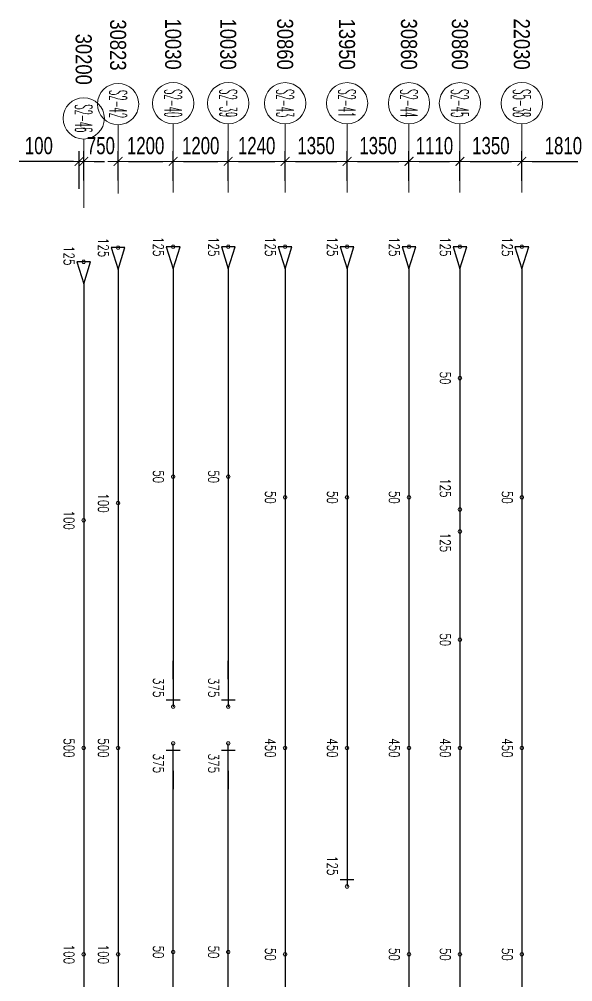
# Model space of a CAD drawing. Header units: millimetres. Extents: x 131629 to 591045, y -24154 to 44091.
# Drawn here: x 507846 to 519909, y 23102 to 44090 of the extents above; entities that cross this region are included whole.
import ezdxf
from ezdxf.enums import TextEntityAlignment as Align

# ---------------------------------------------------------------- set-up
doc = ezdxf.new("R2010")
doc.units = ezdxf.units.MM
doc.layers.get('0').update_dxf_attribs({"lineweight": 20})
doc.layers.get('Defpoints').update_dxf_attribs({"color": 151, "lineweight": 9})
doc.layers.add('ARES_TAG', color=3, linetype='Continuous')
doc.layers.add('NDC_S_TENDON', color=10, linetype='Continuous')
doc.layers.add('Current_plane_Column', color=7, linetype='Continuous', true_color=0x4b00ff)
doc.layers.add('NDC_LCAP', color=87, linetype='Continuous', plot=False)
for name, color, linetype, lineweight in [('NDC_S-ANNO', 7, 'Continuous', 20), ('NDC_S-TENDON', 6, 'Continuous', 35), ('NDC_S_DIM', 1, 'Continuous', 15), ('NDC_S_SYMBOL', 1, 'Continuous', 15)]:
    doc.layers.add(name, color=color, linetype=linetype, lineweight=lineweight)
doc.styles.add('ARES_BIGTEXT', font='VHARIALN.TTF')
doc.styles.add('ARES_ROMANS_0.36', font='romans.shx', dxfattribs={"width": 0.36, "bigfont": 'vns.shx'})
doc.styles.add('ARIAL', font='arial.ttf', dxfattribs={"width": 0.7})
doc.styles.add('NDC_ANNO', font='', dxfattribs={"width": 0.8})
doc.styles.get('NDC_ANNO').set_extended_font_data('Dotum')
doc.dimstyles.new('NDC_dim_150', dxfattribs={"dimscale": 150, "dimtxt": 2.5, "dimasz": 1.5, "dimexe": 1.5, "dimexo": 2.5, "dimgap": 1, "dimtad": 1, "dimdec": 0, "dimzin": 0, "dimdsep": 46, "dimtxsty": 'ARIAL', "dimblk": 'DIMMARK', "dimcen": 0.09, "dimdle": 1.2, "dimclrd": 1, "dimclre": 1, "dimclrt": 3, "dimadec": 0, "dimazin": 0, "dimtfac": 1, "dimtdec": 0, "dimtix": 1, "dimtofl": 0, "dimtmove": 0, "dimatfit": 3, "dimfxl": 4, "dimfxlon": 1, "dimtolj": 1, "dimtzin": 0, "dimarcsym": 0})

# ---------------------------------------------------------------- blocks, each defined once
blk = doc.blocks.new('*U325')
at = {"layer": 'NDC_S_SYMBOL', "color": 3}
blk.add_line((-7305, 0), (-5805, 0), dxfattribs=at)
blk.add_circle((-7755, 0), 450, dxfattribs=at)
at = {"layer": 'NDC_S_TENDON'}
for p, q in [((-3625, 0), (-3144, 0)), ((-3144, 0), (2787, 0)), ((2787, 0), (25198, 0))]:
    blk.add_line(p, q, dxfattribs=at)
blk.add_lwpolyline([(-4145, 0), (-4625, 150), (-4625, -150), (-4145, 0), (-3625, 0)], dxfattribs=at)
at = {"layer": 'ARES_TAG', "style": 'ARES_ROMANS_0.36', "width": 0.36}
blk.add_attdef('S3', text='', height=375, dxfattribs=at).set_placement((-7755, 0), align=Align.MIDDLE_CENTER)
at = {"layer": 'NDC_LCAP', "style": 'ARES_BIGTEXT'}
blk.add_attdef('L', text='', height=350, dxfattribs=at).set_placement((-8486, 0), align=Align.MIDDLE_RIGHT)
blk = doc.blocks.new('*U324')
at = {"layer": 'NDC_S_SYMBOL', "color": 3}
blk.add_line((-6993, 0), (-5493, 0), dxfattribs=at)
blk.add_circle((-7443, 0), 450, dxfattribs=at)
at = {"layer": 'NDC_S_TENDON'}
for p, q in [((-3314, 0), (-3144, 0)), ((-3144, 0), (2787, 0)), ((2787, 0), (24886, 0))]:
    blk.add_line(p, q, dxfattribs=at)
blk.add_lwpolyline([(-3834, 0), (-4314, 150), (-4314, -150), (-3834, 0), (-3314, 0)], dxfattribs=at)
at = {"layer": 'ARES_TAG', "style": 'ARES_ROMANS_0.36', "width": 0.36}
blk.add_attdef('S3', text='', height=375, dxfattribs=at).set_placement((-7443, 0), align=Align.MIDDLE_CENTER)
at = {"layer": 'NDC_LCAP', "style": 'ARES_BIGTEXT'}
blk.add_attdef('L', text='', height=350, dxfattribs=at).set_placement((-8174, 0), align=Align.MIDDLE_RIGHT)
blk = doc.blocks.new('*U335')
at = {"layer": 'NDC_S_SYMBOL', "color": 3}
blk.add_line((-7323, 0), (-5823, 0), dxfattribs=at)
blk.add_circle((-7773, 0), 450, dxfattribs=at)
at = {"layer": 'NDC_S_TENDON'}
for p, q in [((-3644, 0), (-3144, 0)), ((-3144, 0), (2787, 0)), ((2787, 0), (8306, 0)), ((8306, 0), (9306, 0)), ((9156, -150), (9156, 150))]:
    blk.add_line(p, q, dxfattribs=at)
blk.add_lwpolyline([(-4164, 0), (-4644, 150), (-4644, -150), (-4164, 0), (-3644, 0)], dxfattribs=at)
at = {"layer": 'ARES_TAG', "style": 'ARES_ROMANS_0.36', "width": 0.36}
blk.add_attdef('S3', text='', height=375, dxfattribs=at).set_placement((-7773, 0), align=Align.MIDDLE_CENTER)
at = {"layer": 'NDC_LCAP', "style": 'ARES_BIGTEXT'}
blk.add_attdef('L', text='', height=350, dxfattribs=at).set_placement((-8504, 0), align=Align.MIDDLE_RIGHT)
blk = doc.blocks.new('*U334')
at = {"layer": 'NDC_S_SYMBOL', "color": 3}
blk.add_line((-9324, 0), (-7824, 0), dxfattribs=at)
blk.add_circle((-9774, 0), 450, dxfattribs=at)
at = {"layer": 'NDC_S_TENDON'}
for p, q in [((-5644, 0), (-3144, 0)), ((-3144, 0), (2787, 0)), ((2787, 0), (14387, 0))]:
    blk.add_line(p, q, dxfattribs=at)
blk.add_lwpolyline([(-6164, 0), (-6644, 150), (-6644, -150), (-6164, 0), (-5644, 0)], dxfattribs=at)
at = {"layer": 'ARES_TAG', "style": 'ARES_ROMANS_0.36', "width": 0.36}
blk.add_attdef('S3', text='', height=375, dxfattribs=at).set_placement((-9774, 0), align=Align.MIDDLE_CENTER)
at = {"layer": 'NDC_LCAP', "style": 'ARES_BIGTEXT'}
blk.add_attdef('L', text='', height=350, dxfattribs=at).set_placement((-10505, 0), align=Align.MIDDLE_RIGHT)
blk = doc.blocks.new('*U323')
at = {"layer": 'NDC_S_SYMBOL', "color": 3}
blk.add_line((-7323, 0), (-5823, 0), dxfattribs=at)
blk.add_circle((-7773, 0), 450, dxfattribs=at)
at = {"layer": 'NDC_S_TENDON'}
for p, q in [((-3644, 0), (-3144, 0)), ((-3144, 0), (2787, 0)), ((2787, 0), (25216, 0))]:
    blk.add_line(p, q, dxfattribs=at)
blk.add_lwpolyline([(-4164, 0), (-4644, 150), (-4644, -150), (-4164, 0), (-3644, 0)], dxfattribs=at)
at = {"layer": 'ARES_TAG', "style": 'ARES_ROMANS_0.36', "width": 0.36}
blk.add_attdef('S3', text='', height=375, dxfattribs=at).set_placement((-7773, 0), align=Align.MIDDLE_CENTER)
at = {"layer": 'NDC_LCAP', "style": 'ARES_BIGTEXT'}
blk.add_attdef('L', text='', height=350, dxfattribs=at).set_placement((-8504, 0), align=Align.MIDDLE_RIGHT)
blk = doc.blocks.new('*U336')
at = {"layer": 'NDC_S_TENDON'}
for p, q in [((-3144, 0), (2787, 0)), ((2787, 0), (2386, 0)), ((2386, 0), (3386, 0)), ((3236, -150), (3236, 150))]:
    blk.add_line(p, q, dxfattribs=at)
at = {"layer": 'ARES_TAG', "style": 'ARES_ROMANS_0.36', "width": 0.36}
blk.add_attdef('S3', text='', height=375, dxfattribs=at).set_placement((-19774, 0), align=Align.MIDDLE_CENTER)
at = {"layer": 'NDC_LCAP', "style": 'ARES_BIGTEXT'}
blk.add_attdef('L', text='', height=350, dxfattribs=at).set_placement((-20505, 0), align=Align.MIDDLE_RIGHT)
blk = doc.blocks.new('*U337')
at = {"layer": 'NDC_S_SYMBOL', "color": 3}
blk.add_line((-9324, 0), (-7824, 0), dxfattribs=at)
blk.add_circle((-9774, 0), 450, dxfattribs=at)
at = {"layer": 'NDC_S_TENDON'}
for p, q in [((-5644, 0), (-3144, 0)), ((-3144, 0), (2787, 0)), ((2787, 0), (2386, 0)), ((2386, 0), (3386, 0)), ((3236, -150), (3236, 150))]:
    blk.add_line(p, q, dxfattribs=at)
blk.add_lwpolyline([(-6164, 0), (-6644, 150), (-6644, -150), (-6164, 0), (-5644, 0)], dxfattribs=at)
at = {"layer": 'ARES_TAG', "style": 'ARES_ROMANS_0.36', "width": 0.36}
blk.add_attdef('S3', text='', height=375, dxfattribs=at).set_placement((-9774, 0), align=Align.MIDDLE_CENTER)
at = {"layer": 'NDC_LCAP', "style": 'ARES_BIGTEXT'}
blk.add_attdef('L', text='', height=350, dxfattribs=at).set_placement((-10505, 0), align=Align.MIDDLE_RIGHT)
blk = doc.blocks.new('*U338')
at = {"layer": 'NDC_S_SYMBOL', "color": 3}
blk.add_line((-9324, 0), (-7824, 0), dxfattribs=at)
blk.add_circle((-9774, 0), 450, dxfattribs=at)
at = {"layer": 'NDC_S_TENDON'}
for p, q in [((-5644, 0), (-3144, 0)), ((-3144, 0), (2787, 0)), ((2787, 0), (2386, 0)), ((2386, 0), (3386, 0)), ((3236, -150), (3236, 150))]:
    blk.add_line(p, q, dxfattribs=at)
blk.add_lwpolyline([(-6164, 0), (-6644, 150), (-6644, -150), (-6164, 0), (-5644, 0)], dxfattribs=at)
at = {"layer": 'ARES_TAG', "style": 'ARES_ROMANS_0.36', "width": 0.36}
blk.add_attdef('S3', text='', height=375, dxfattribs=at).set_placement((-9774, 0), align=Align.MIDDLE_CENTER)
at = {"layer": 'NDC_LCAP', "style": 'ARES_BIGTEXT'}
blk.add_attdef('L', text='', height=350, dxfattribs=at).set_placement((-10505, 0), align=Align.MIDDLE_RIGHT)
blk = doc.blocks.new('TDX')
at = {"rotation": 270}
for name, p, values in [('*U325', (127400, 24986, 2867), {'L': '30823', 'S3': 'S2-42'}), ('*U337', (128600, 22986, 2875), {'L': '10030', 'S3': 'S2-40'}), ('*U338', (129800, 22986, 2875), {'L': '10030', 'S3': 'S2-39'}), ('*U323', (131040, 24986, 2875), {'L': '30860', 'S3': 'S2-43'}), ('*U335', (132390, 24986, 2952), {'L': '13950', 'S3': 'S2-41'}), ('*U323', (133740, 24986, 2875), {'L': '30860', 'S3': 'S2-44'}), ('*U323', (134850, 24986, 2875), {'L': '30860', 'S3': 'S2-45'}), ('*U334', (136200, 22986, 2875), {'L': '22030', 'S3': 'S5-38'}), ('*U324', (126650, 24986, 2874), {'L': '30200', 'S3': 'S2-46'})]:
    blk.add_blockref(name, p, dxfattribs=at).add_auto_attribs(values)
at = {"xscale": -1, "rotation": 270}
for p in [(128600, 15414, 2875), (129800, 15414, 2875)]:
    blk.add_blockref('*U336', p, dxfattribs=at)
blk = doc.blocks.new('TDY')
at = {"layer": 'NDC_S-TENDON', "linetype": 'Continuous'}
for points, elevation in [([(1290, 29611, 20, 20, 0), (1270, 29646, 20, 20, 0), (1230, 29646, 20, 20, 0), (1210, 29611, 20, 20, 0), (1230, 29577, 20, 20, 0), (1270, 29577, 20, 20, 0)], 2875), ([(1290, 29611, 20, 20, 0), (1270, 29646, 20, 20, 0), (1230, 29646, 20, 20, 0), (1210, 29611, 20, 20, 0), (1230, 29577, 20, 20, 0), (1270, 29577, 20, 20, 0)], 2875), ([(2490, 29630, 20, 20, 0), (2470, 29665, 20, 20, 0), (2430, 29665, 20, 20, 0), (2410, 29630, 20, 20, 0), (2430, 29595, 20, 20, 0), (2470, 29595, 20, 20, 0)], 2875), ([(2490, 29630, 20, 20, 0), (2470, 29665, 20, 20, 0), (2430, 29665, 20, 20, 0), (2410, 29630, 20, 20, 0), (2430, 29595, 20, 20, 0), (2470, 29595, 20, 20, 0)], 2875), ([(3690, 29630, 20, 20, 0), (3670, 29665, 20, 20, 0), (3630, 29665, 20, 20, 0), (3610, 29630, 20, 20, 0), (3630, 29595, 20, 20, 0), (3670, 29595, 20, 20, 0)], 2875), ([(3690, 29630, 20, 20, 0), (3670, 29665, 20, 20, 0), (3630, 29665, 20, 20, 0), (3610, 29630, 20, 20, 0), (3630, 29595, 20, 20, 0), (3670, 29595, 20, 20, 0)], 2875), ([(4930, 29630, 20, 20, 0), (4910, 29665, 20, 20, 0), (4870, 29665, 20, 20, 0), (4850, 29630, 20, 20, 0), (4870, 29595, 20, 20, 0), (4910, 29595, 20, 20, 0)], 2875), ([(4930, 29630, 20, 20, 0), (4910, 29665, 20, 20, 0), (4870, 29665, 20, 20, 0), (4850, 29630, 20, 20, 0), (4870, 29595, 20, 20, 0), (4910, 29595, 20, 20, 0)], 2875), ([(6280, 29630, 20, 20, 0), (6260, 29665, 20, 20, 0), (6220, 29665, 20, 20, 0), (6200, 29630, 20, 20, 0), (6220, 29595, 20, 20, 0), (6260, 29595, 20, 20, 0)], 2875), ([(6280, 29630, 20, 20, 0), (6260, 29665, 20, 20, 0), (6220, 29665, 20, 20, 0), (6200, 29630, 20, 20, 0), (6220, 29595, 20, 20, 0), (6260, 29595, 20, 20, 0)], 2875), ([(7630, 29630, 20, 20, 0), (7610, 29665, 20, 20, 0), (7570, 29665, 20, 20, 0), (7550, 29630, 20, 20, 0), (7570, 29595, 20, 20, 0), (7610, 29595, 20, 20, 0)], 2875), ([(7630, 29630, 20, 20, 0), (7610, 29665, 20, 20, 0), (7570, 29665, 20, 20, 0), (7550, 29630, 20, 20, 0), (7570, 29595, 20, 20, 0), (7610, 29595, 20, 20, 0)], 2875), ([(8740, 29630, 20, 20, 0), (8720, 29665, 20, 20, 0), (8680, 29665, 20, 20, 0), (8660, 29630, 20, 20, 0), (8680, 29595, 20, 20, 0), (8720, 29595, 20, 20, 0)], 2875), ([(8740, 29630, 20, 20, 0), (8720, 29665, 20, 20, 0), (8680, 29665, 20, 20, 0), (8660, 29630, 20, 20, 0), (8680, 29595, 20, 20, 0), (8720, 29595, 20, 20, 0)], 2875), ([(10090, 29630, 20, 20, 0), (10070, 29665, 20, 20, 0), (10030, 29665, 20, 20, 0), (10010, 29630, 20, 20, 0), (10030, 29595, 20, 20, 0), (10070, 29595, 20, 20, 0)], 2875), ([(10090, 29630, 20, 20, 0), (10070, 29665, 20, 20, 0), (10030, 29665, 20, 20, 0), (10010, 29630, 20, 20, 0), (10030, 29595, 20, 20, 0), (10070, 29595, 20, 20, 0)], 2875), ([(540, 29300, 20, 20, 0), (520, 29335, 20, 20, 0), (480, 29335, 20, 20, 0), (460, 29300, 20, 20, 0), (480, 29265, 20, 20, 0), (520, 29265, 20, 20, 0)], 2875), ([(540, 29300, 20, 20, 0), (520, 29335, 20, 20, 0), (480, 29335, 20, 20, 0), (460, 29300, 20, 20, 0), (480, 29265, 20, 20, 0), (520, 29265, 20, 20, 0)], 2875), ([(8740, 26765, 20, 20, 0), (8720, 26800, 20, 20, 0), (8680, 26800, 20, 20, 0), (8660, 26765, 20, 20, 0), (8680, 26730, 20, 20, 0), (8720, 26730, 20, 20, 0)], 2800), ([(8740, 26765, 20, 20, 0), (8720, 26800, 20, 20, 0), (8680, 26800, 20, 20, 0), (8660, 26765, 20, 20, 0), (8680, 26730, 20, 20, 0), (8720, 26730, 20, 20, 0)], 2800), ([(2490, 24615, 20, 20, 0), (2470, 24650, 20, 20, 0), (2430, 24650, 20, 20, 0), (2410, 24615, 20, 20, 0), (2430, 24580, 20, 20, 0), (2470, 24580, 20, 20, 0)], 2800), ([(2490, 24615, 20, 20, 0), (2470, 24650, 20, 20, 0), (2430, 24650, 20, 20, 0), (2410, 24615, 20, 20, 0), (2430, 24580, 20, 20, 0), (2470, 24580, 20, 20, 0)], 2800), ([(3690, 24615, 20, 20, 0), (3670, 24650, 20, 20, 0), (3630, 24650, 20, 20, 0), (3610, 24615, 20, 20, 0), (3630, 24580, 20, 20, 0), (3670, 24580, 20, 20, 0)], 2800), ([(3690, 24615, 20, 20, 0), (3670, 24650, 20, 20, 0), (3630, 24650, 20, 20, 0), (3610, 24615, 20, 20, 0), (3630, 24580, 20, 20, 0), (3670, 24580, 20, 20, 0)], 2800), ([(4930, 24165, 20, 20, 0), (4910, 24200, 20, 20, 0), (4870, 24200, 20, 20, 0), (4850, 24165, 20, 20, 0), (4870, 24130, 20, 20, 0), (4910, 24130, 20, 20, 0)], 2800), ([(4930, 24165, 20, 20, 0), (4910, 24200, 20, 20, 0), (4870, 24200, 20, 20, 0), (4850, 24165, 20, 20, 0), (4870, 24130, 20, 20, 0), (4910, 24130, 20, 20, 0)], 2800), ([(6280, 24165, 20, 20, 0), (6260, 24200, 20, 20, 0), (6220, 24200, 20, 20, 0), (6200, 24165, 20, 20, 0), (6220, 24130, 20, 20, 0), (6260, 24130, 20, 20, 0)], 2800), ([(6280, 24165, 20, 20, 0), (6260, 24200, 20, 20, 0), (6220, 24200, 20, 20, 0), (6200, 24165, 20, 20, 0), (6220, 24130, 20, 20, 0), (6260, 24130, 20, 20, 0)], 2800), ([(7630, 24165, 20, 20, 0), (7610, 24200, 20, 20, 0), (7570, 24200, 20, 20, 0), (7550, 24165, 20, 20, 0), (7570, 24130, 20, 20, 0), (7610, 24130, 20, 20, 0)], 2800), ([(7630, 24165, 20, 20, 0), (7610, 24200, 20, 20, 0), (7570, 24200, 20, 20, 0), (7550, 24165, 20, 20, 0), (7570, 24130, 20, 20, 0), (7610, 24130, 20, 20, 0)], 2800), ([(10090, 24165, 20, 20, 0), (10070, 24200, 20, 20, 0), (10030, 24200, 20, 20, 0), (10010, 24165, 20, 20, 0), (10030, 24130, 20, 20, 0), (10070, 24130, 20, 20, 0)], 2800), ([(10090, 24165, 20, 20, 0), (10070, 24200, 20, 20, 0), (10030, 24200, 20, 20, 0), (10010, 24165, 20, 20, 0), (10030, 24130, 20, 20, 0), (10070, 24130, 20, 20, 0)], 2800), ([(1290, 24040, 20, 20, 0), (1270, 24075, 20, 20, 0), (1230, 24075, 20, 20, 0), (1210, 24040, 20, 20, 0), (1230, 24005, 20, 20, 0), (1270, 24005, 20, 20, 0)], 2500), ([(1290, 24040, 20, 20, 0), (1270, 24075, 20, 20, 0), (1230, 24075, 20, 20, 0), (1210, 24040, 20, 20, 0), (1230, 24005, 20, 20, 0), (1270, 24005, 20, 20, 0)], 2500), ([(8740, 23900, 20, 20, 0), (8720, 23935, 20, 20, 0), (8680, 23935, 20, 20, 0), (8660, 23900, 20, 20, 0), (8680, 23865, 20, 20, 0), (8720, 23865, 20, 20, 0)], 2875), ([(8740, 23900, 20, 20, 0), (8720, 23935, 20, 20, 0), (8680, 23935, 20, 20, 0), (8660, 23900, 20, 20, 0), (8680, 23865, 20, 20, 0), (8720, 23865, 20, 20, 0)], 2875), ([(540, 23665, 20, 20, 0), (520, 23700, 20, 20, 0), (480, 23700, 20, 20, 0), (460, 23665, 20, 20, 0), (480, 23630, 20, 20, 0), (520, 23630, 20, 20, 0)], 2500), ([(540, 23665, 20, 20, 0), (520, 23700, 20, 20, 0), (480, 23700, 20, 20, 0), (460, 23665, 20, 20, 0), (480, 23630, 20, 20, 0), (520, 23630, 20, 20, 0)], 2500), ([(8740, 23420, 20, 20, 0), (8720, 23455, 20, 20, 0), (8680, 23455, 20, 20, 0), (8660, 23420, 20, 20, 0), (8680, 23385, 20, 20, 0), (8720, 23385, 20, 20, 0)], 2875), ([(8740, 23420, 20, 20, 0), (8720, 23455, 20, 20, 0), (8680, 23455, 20, 20, 0), (8660, 23420, 20, 20, 0), (8680, 23385, 20, 20, 0), (8720, 23385, 20, 20, 0)], 2875), ([(8740, 21060, 20, 20, 0), (8720, 21095, 20, 20, 0), (8680, 21095, 20, 20, 0), (8660, 21060, 20, 20, 0), (8680, 21025, 20, 20, 0), (8720, 21025, 20, 20, 0)], 2800), ([(8740, 21060, 20, 20, 0), (8720, 21095, 20, 20, 0), (8680, 21095, 20, 20, 0), (8660, 21060, 20, 20, 0), (8680, 21025, 20, 20, 0), (8720, 21025, 20, 20, 0)], 2800), ([(2490, 19600, 20, 20, 0), (2470, 19635, 20, 20, 0), (2430, 19635, 20, 20, 0), (2410, 19600, 20, 20, 0), (2430, 19565, 20, 20, 0), (2470, 19565, 20, 20, 0)], 2875), ([(2490, 19600, 20, 20, 0), (2470, 19635, 20, 20, 0), (2430, 19635, 20, 20, 0), (2410, 19600, 20, 20, 0), (2430, 19565, 20, 20, 0), (2470, 19565, 20, 20, 0)], 2875), ([(3690, 19600, 20, 20, 0), (3670, 19635, 20, 20, 0), (3630, 19635, 20, 20, 0), (3610, 19600, 20, 20, 0), (3630, 19565, 20, 20, 0), (3670, 19565, 20, 20, 0)], 2875), ([(3690, 19600, 20, 20, 0), (3670, 19635, 20, 20, 0), (3630, 19635, 20, 20, 0), (3610, 19600, 20, 20, 0), (3630, 19565, 20, 20, 0), (3670, 19565, 20, 20, 0)], 2875), ([(540, 18700, 20, 20, 0), (520, 18735, 20, 20, 0), (480, 18735, 20, 20, 0), (460, 18700, 20, 20, 0), (480, 18665, 20, 20, 0), (520, 18665, 20, 20, 0)], 2900), ([(540, 18700, 20, 20, 0), (520, 18735, 20, 20, 0), (480, 18735, 20, 20, 0), (460, 18700, 20, 20, 0), (480, 18665, 20, 20, 0), (520, 18665, 20, 20, 0)], 2900), ([(540, 18700, 20, 20, 0), (520, 18735, 20, 20, 0), (480, 18735, 20, 20, 0), (460, 18700, 20, 20, 0), (480, 18665, 20, 20, 0), (520, 18665, 20, 20, 0)], 2900), ([(540, 18700, 20, 20, 0), (520, 18735, 20, 20, 0), (480, 18735, 20, 20, 0), (460, 18700, 20, 20, 0), (480, 18665, 20, 20, 0), (520, 18665, 20, 20, 0)], 2900), ([(1290, 18700, 20, 20, 0), (1270, 18735, 20, 20, 0), (1230, 18735, 20, 20, 0), (1210, 18700, 20, 20, 0), (1230, 18665, 20, 20, 0), (1270, 18665, 20, 20, 0)], 2900), ([(1290, 18700, 20, 20, 0), (1270, 18735, 20, 20, 0), (1230, 18735, 20, 20, 0), (1210, 18700, 20, 20, 0), (1230, 18665, 20, 20, 0), (1270, 18665, 20, 20, 0)], 2900), ([(1290, 18700, 20, 20, 0), (1270, 18735, 20, 20, 0), (1230, 18735, 20, 20, 0), (1210, 18700, 20, 20, 0), (1230, 18665, 20, 20, 0), (1270, 18665, 20, 20, 0)], 2900), ([(1290, 18700, 20, 20, 0), (1270, 18735, 20, 20, 0), (1230, 18735, 20, 20, 0), (1210, 18700, 20, 20, 0), (1230, 18665, 20, 20, 0), (1270, 18665, 20, 20, 0)], 2900), ([(2490, 18800, 20, 20, 0), (2470, 18835, 20, 20, 0), (2430, 18835, 20, 20, 0), (2410, 18800, 20, 20, 0), (2430, 18765, 20, 20, 0), (2470, 18765, 20, 20, 0)], 2875), ([(2490, 18800, 20, 20, 0), (2470, 18835, 20, 20, 0), (2430, 18835, 20, 20, 0), (2410, 18800, 20, 20, 0), (2430, 18765, 20, 20, 0), (2470, 18765, 20, 20, 0)], 2875), ([(3690, 18800, 20, 20, 0), (3670, 18835, 20, 20, 0), (3630, 18835, 20, 20, 0), (3610, 18800, 20, 20, 0), (3630, 18765, 20, 20, 0), (3670, 18765, 20, 20, 0)], 2875), ([(3690, 18800, 20, 20, 0), (3670, 18835, 20, 20, 0), (3630, 18835, 20, 20, 0), (3610, 18800, 20, 20, 0), (3630, 18765, 20, 20, 0), (3670, 18765, 20, 20, 0)], 2875), ([(4930, 18700, 20, 20, 0), (4910, 18735, 20, 20, 0), (4870, 18735, 20, 20, 0), (4850, 18700, 20, 20, 0), (4870, 18665, 20, 20, 0), (4910, 18665, 20, 20, 0)], 2950), ([(4930, 18700, 20, 20, 0), (4910, 18735, 20, 20, 0), (4870, 18735, 20, 20, 0), (4850, 18700, 20, 20, 0), (4870, 18665, 20, 20, 0), (4910, 18665, 20, 20, 0)], 2950), ([(4930, 18700, 20, 20, 0), (4910, 18735, 20, 20, 0), (4870, 18735, 20, 20, 0), (4850, 18700, 20, 20, 0), (4870, 18665, 20, 20, 0), (4910, 18665, 20, 20, 0)], 2950), ([(4930, 18700, 20, 20, 0), (4910, 18735, 20, 20, 0), (4870, 18735, 20, 20, 0), (4850, 18700, 20, 20, 0), (4870, 18665, 20, 20, 0), (4910, 18665, 20, 20, 0)], 2950), ([(6280, 18700, 20, 20, 0), (6260, 18735, 20, 20, 0), (6220, 18735, 20, 20, 0), (6200, 18700, 20, 20, 0), (6220, 18665, 20, 20, 0), (6260, 18665, 20, 20, 0)], 2950), ([(6280, 18700, 20, 20, 0), (6260, 18735, 20, 20, 0), (6220, 18735, 20, 20, 0), (6200, 18700, 20, 20, 0), (6220, 18665, 20, 20, 0), (6260, 18665, 20, 20, 0)], 2950), ([(6280, 18700, 20, 20, 0), (6260, 18735, 20, 20, 0), (6220, 18735, 20, 20, 0), (6200, 18700, 20, 20, 0), (6220, 18665, 20, 20, 0), (6260, 18665, 20, 20, 0)], 2950), ([(6280, 18700, 20, 20, 0), (6260, 18735, 20, 20, 0), (6220, 18735, 20, 20, 0), (6200, 18700, 20, 20, 0), (6220, 18665, 20, 20, 0), (6260, 18665, 20, 20, 0)], 2950), ([(7630, 18700, 20, 20, 0), (7610, 18735, 20, 20, 0), (7570, 18735, 20, 20, 0), (7550, 18700, 20, 20, 0), (7570, 18665, 20, 20, 0), (7610, 18665, 20, 20, 0)], 2950), ([(7630, 18700, 20, 20, 0), (7610, 18735, 20, 20, 0), (7570, 18735, 20, 20, 0), (7550, 18700, 20, 20, 0), (7570, 18665, 20, 20, 0), (7610, 18665, 20, 20, 0)], 2950), ([(7630, 18700, 20, 20, 0), (7610, 18735, 20, 20, 0), (7570, 18735, 20, 20, 0), (7550, 18700, 20, 20, 0), (7570, 18665, 20, 20, 0), (7610, 18665, 20, 20, 0)], 2950), ([(7630, 18700, 20, 20, 0), (7610, 18735, 20, 20, 0), (7570, 18735, 20, 20, 0), (7550, 18700, 20, 20, 0), (7570, 18665, 20, 20, 0), (7610, 18665, 20, 20, 0)], 2950), ([(8740, 18700, 20, 20, 0), (8720, 18735, 20, 20, 0), (8680, 18735, 20, 20, 0), (8660, 18700, 20, 20, 0), (8680, 18665, 20, 20, 0), (8720, 18665, 20, 20, 0)], 2950), ([(8740, 18700, 20, 20, 0), (8720, 18735, 20, 20, 0), (8680, 18735, 20, 20, 0), (8660, 18700, 20, 20, 0), (8680, 18665, 20, 20, 0), (8720, 18665, 20, 20, 0)], 2950), ([(8740, 18700, 20, 20, 0), (8720, 18735, 20, 20, 0), (8680, 18735, 20, 20, 0), (8660, 18700, 20, 20, 0), (8680, 18665, 20, 20, 0), (8720, 18665, 20, 20, 0)], 2950), ([(8740, 18700, 20, 20, 0), (8720, 18735, 20, 20, 0), (8680, 18735, 20, 20, 0), (8660, 18700, 20, 20, 0), (8680, 18665, 20, 20, 0), (8720, 18665, 20, 20, 0)], 2950), ([(10090, 18700, 20, 20, 0), (10070, 18735, 20, 20, 0), (10030, 18735, 20, 20, 0), (10010, 18700, 20, 20, 0), (10030, 18665, 20, 20, 0), (10070, 18665, 20, 20, 0)], 2950), ([(10090, 18700, 20, 20, 0), (10070, 18735, 20, 20, 0), (10030, 18735, 20, 20, 0), (10010, 18700, 20, 20, 0), (10030, 18665, 20, 20, 0), (10070, 18665, 20, 20, 0)], 2950), ([(10090, 18700, 20, 20, 0), (10070, 18735, 20, 20, 0), (10030, 18735, 20, 20, 0), (10010, 18700, 20, 20, 0), (10030, 18665, 20, 20, 0), (10070, 18665, 20, 20, 0)], 2950), ([(10090, 18700, 20, 20, 0), (10070, 18735, 20, 20, 0), (10030, 18735, 20, 20, 0), (10010, 18700, 20, 20, 0), (10030, 18665, 20, 20, 0), (10070, 18665, 20, 20, 0)], 2950), ([(6280, 15680, 20, 20, 0), (6260, 15715, 20, 20, 0), (6220, 15715, 20, 20, 0), (6200, 15680, 20, 20, 0), (6220, 15645, 20, 20, 0), (6260, 15645, 20, 20, 0)], 2875), ([(6280, 15680, 20, 20, 0), (6260, 15715, 20, 20, 0), (6220, 15715, 20, 20, 0), (6200, 15680, 20, 20, 0), (6220, 15645, 20, 20, 0), (6260, 15645, 20, 20, 0)], 2875), ([(2490, 14250, 20, 20, 0), (2470, 14285, 20, 20, 0), (2430, 14285, 20, 20, 0), (2410, 14250, 20, 20, 0), (2430, 14215, 20, 20, 0), (2470, 14215, 20, 20, 0)], 2800), ([(2490, 14250, 20, 20, 0), (2470, 14285, 20, 20, 0), (2430, 14285, 20, 20, 0), (2410, 14250, 20, 20, 0), (2430, 14215, 20, 20, 0), (2470, 14215, 20, 20, 0)], 2800), ([(3690, 14250, 20, 20, 0), (3670, 14285, 20, 20, 0), (3630, 14285, 20, 20, 0), (3610, 14250, 20, 20, 0), (3630, 14215, 20, 20, 0), (3670, 14215, 20, 20, 0)], 2800), ([(3690, 14250, 20, 20, 0), (3670, 14285, 20, 20, 0), (3630, 14285, 20, 20, 0), (3610, 14250, 20, 20, 0), (3630, 14215, 20, 20, 0), (3670, 14215, 20, 20, 0)], 2800), ([(540, 14200, 20, 20, 0), (520, 14235, 20, 20, 0), (480, 14235, 20, 20, 0), (460, 14200, 20, 20, 0), (480, 14165, 20, 20, 0), (520, 14165, 20, 20, 0)], 2500), ([(540, 14200, 20, 20, 0), (520, 14235, 20, 20, 0), (480, 14235, 20, 20, 0), (460, 14200, 20, 20, 0), (480, 14165, 20, 20, 0), (520, 14165, 20, 20, 0)], 2500), ([(1290, 14200, 20, 20, 0), (1270, 14235, 20, 20, 0), (1230, 14235, 20, 20, 0), (1210, 14200, 20, 20, 0), (1230, 14165, 20, 20, 0), (1270, 14165, 20, 20, 0)], 2500), ([(1290, 14200, 20, 20, 0), (1270, 14235, 20, 20, 0), (1230, 14235, 20, 20, 0), (1210, 14200, 20, 20, 0), (1230, 14165, 20, 20, 0), (1270, 14165, 20, 20, 0)], 2500), ([(4930, 14200, 20, 20, 0), (4910, 14235, 20, 20, 0), (4870, 14235, 20, 20, 0), (4850, 14200, 20, 20, 0), (4870, 14165, 20, 20, 0), (4910, 14165, 20, 20, 0)], 2800), ([(4930, 14200, 20, 20, 0), (4910, 14235, 20, 20, 0), (4870, 14235, 20, 20, 0), (4850, 14200, 20, 20, 0), (4870, 14165, 20, 20, 0), (4910, 14165, 20, 20, 0)], 2800), ([(7630, 14200, 20, 20, 0), (7610, 14235, 20, 20, 0), (7570, 14235, 20, 20, 0), (7550, 14200, 20, 20, 0), (7570, 14165, 20, 20, 0), (7610, 14165, 20, 20, 0)], 2800), ([(7630, 14200, 20, 20, 0), (7610, 14235, 20, 20, 0), (7570, 14235, 20, 20, 0), (7550, 14200, 20, 20, 0), (7570, 14165, 20, 20, 0), (7610, 14165, 20, 20, 0)], 2800), ([(8740, 14200, 20, 20, 0), (8720, 14235, 20, 20, 0), (8680, 14235, 20, 20, 0), (8660, 14200, 20, 20, 0), (8680, 14165, 20, 20, 0), (8720, 14165, 20, 20, 0)], 2800), ([(8740, 14200, 20, 20, 0), (8720, 14235, 20, 20, 0), (8680, 14235, 20, 20, 0), (8660, 14200, 20, 20, 0), (8680, 14165, 20, 20, 0), (8720, 14165, 20, 20, 0)], 2800), ([(10090, 14200, 20, 20, 0), (10070, 14235, 20, 20, 0), (10030, 14235, 20, 20, 0), (10010, 14200, 20, 20, 0), (10030, 14165, 20, 20, 0), (10070, 14165, 20, 20, 0)], 2800), ([(10090, 14200, 20, 20, 0), (10070, 14235, 20, 20, 0), (10030, 14235, 20, 20, 0), (10010, 14200, 20, 20, 0), (10030, 14165, 20, 20, 0), (10070, 14165, 20, 20, 0)], 2800)]:
    blk.add_lwpolyline(points, format="xyseb", close=True, dxfattribs=dict(at, elevation=elevation))
at = {"layer": 'NDC_S-ANNO', "linetype": 'Continuous', "char_height": 225, "attachment_point": 5, "rotation": 270, "line_spacing_factor": 0.75, "style": 'NDC_ANNO'}
for s, insert in [('\\FSTANDARD.shx;125', (180, 29434, 2870)), ('\\FSTANDARD.shx;125', (930, 29611, 2868)), ('\\FSTANDARD.shx;125', (2130, 29630, 2875)), ('\\FSTANDARD.shx;125', (3330, 29630, 2875)), ('\\FSTANDARD.shx;125', (4570, 29630, 2875)), ('\\FSTANDARD.shx;125', (5920, 29630, 2875)), ('\\FSTANDARD.shx;125', (7270, 29630, 2875)), ('\\FSTANDARD.shx;125', (8380, 29630, 2875)), ('\\FSTANDARD.shx;125', (9730, 29630, 2875)), ('\\FSTANDARD.shx;50', (8380, 26765, 2800)), ('\\FSTANDARD.shx;50', (2130, 24615, 2800)), ('\\FSTANDARD.shx;50', (3330, 24615, 2800)), ('\\FSTANDARD.shx;125', (8380, 24373, 2875)), ('\\FSTANDARD.shx;100', (930, 24040, 2500)), ('\\FSTANDARD.shx;50', (4570, 24165, 2800)), ('\\FSTANDARD.shx;50', (5920, 24165, 2800)), ('\\FSTANDARD.shx;50', (7270, 24165, 2800)), ('\\FSTANDARD.shx;50', (9730, 24165, 2800)), ('\\FSTANDARD.shx;100', (180, 23665, 2500)), ('\\FSTANDARD.shx;125', (8380, 23182, 2875)), ('\\FSTANDARD.shx;50', (8380, 21060, 2800)), ('\\FSTANDARD.shx;375', (2130, 20015, 2875)), ('\\FSTANDARD.shx;375', (3330, 20015, 2875)), ('\\FSTANDARD.shx;500', (180, 18700, 2900)), ('\\FSTANDARD.shx;500', (930, 18700, 2900)), ('\\FSTANDARD.shx;450', (4570, 18700, 2950)), ('\\FSTANDARD.shx;450', (5920, 18700, 2950)), ('\\FSTANDARD.shx;450', (7270, 18700, 2950)), ('\\FSTANDARD.shx;450', (8380, 18700, 2950)), ('\\FSTANDARD.shx;450', (9730, 18700, 2950)), ('\\FSTANDARD.shx;375', (2130, 18365, 2875)), ('\\FSTANDARD.shx;375', (3330, 18365, 2875)), ('\\FSTANDARD.shx;125', (5920, 16132, 2875)), ('\\FSTANDARD.shx;100', (180, 14200, 2500)), ('\\FSTANDARD.shx;100', (930, 14200, 2500)), ('\\FSTANDARD.shx;50', (2130, 14250, 2800)), ('\\FSTANDARD.shx;50', (3330, 14250, 2800)), ('\\FSTANDARD.shx;50', (4570, 14200, 2800)), ('\\FSTANDARD.shx;50', (7270, 14200, 2800)), ('\\FSTANDARD.shx;50', (8380, 14200, 2800)), ('\\FSTANDARD.shx;50', (9730, 14200, 2800))]:
    blk.add_mtext(s, dxfattribs=dict(at, insert=insert))
blk = doc.blocks.new('DIMMARK')
at = {"layer": 'NDC_S_DIM', "color": 1}
blk.add_line((-1.5, 0), (1, 0), dxfattribs=at)
at = {"layer": 'NDC_S_DIM', "color": 2, "const_width": 0.1}
blk.add_lwpolyline([(-0.424, -0.424), (0.424, 0.424)], dxfattribs=at)
blk = doc.blocks.new('*D66')
at = {"layer": 'Defpoints', "color": 0, "ltscale": 100, "transparency": 16777216}
for p in [(509250, 40991), (509150, 37629), (509250, 37681, 2875)]:
    blk.add_point(p, dxfattribs=at)
at = {"layer": 'NDC_S_DIM', "color": 1, "lineweight": -2, "ltscale": 100, "transparency": 16777216}
for p, q in [((509150, 40391), (509150, 41216)), ((509250, 40576), (509250, 41216)), ((508925, 40991), (507846, 40991)), ((509475, 40991), (509700, 40991))]:
    blk.add_line(p, q, dxfattribs=at)
at = {"layer": 'NDC_S_DIM', "color": 1, "lineweight": -2, "ltscale": 100, "transparency": 16777216, "xscale": 225, "yscale": 225, "zscale": 225}
blk.add_blockref('DIMMARK', (509150, 40991), dxfattribs=at)
at = {"layer": 'NDC_S_DIM', "color": 1, "lineweight": -2, "ltscale": 100, "transparency": 16777216, "xscale": 225, "yscale": 225, "zscale": 225, "rotation": 180}
blk.add_blockref('DIMMARK', (509250, 40991), dxfattribs=at)
at = {"layer": 'NDC_S_DIM', "color": 3, "ltscale": 100, "transparency": 16777216, "insert": (508273, 41332), "char_height": 375, "attachment_point": 5, "style": 'ARIAL'}
blk.add_mtext('\\A1;100', dxfattribs=at)
blk = doc.blocks.new('*D67')
at = {"layer": 'Defpoints', "color": 0, "ltscale": 100, "transparency": 16777216}
for p in [(510000, 40991), (509250, 37681, 2875), (510000, 37646, 2875)]:
    blk.add_point(p, dxfattribs=at)
at = {"layer": 'NDC_S_DIM', "color": 1, "lineweight": -2, "ltscale": 100, "transparency": 16777216}
for p, q in [((509250, 40576), (509250, 41216)), ((510000, 40573), (510000, 41216)), ((509025, 40991), (508800, 40991)), ((510225, 40991), (510450, 40991))]:
    blk.add_line(p, q, dxfattribs=at)
at = {"layer": 'NDC_S_DIM', "color": 1, "lineweight": -2, "ltscale": 100, "transparency": 16777216, "xscale": 225, "yscale": 225, "zscale": 225}
blk.add_blockref('DIMMARK', (509250, 40991), dxfattribs=at)
at = {"layer": 'NDC_S_DIM', "color": 1, "lineweight": -2, "ltscale": 100, "transparency": 16777216, "xscale": 225, "yscale": 225, "zscale": 225, "rotation": 180}
blk.add_blockref('DIMMARK', (510000, 40991), dxfattribs=at)
at = {"layer": 'NDC_S_DIM', "color": 3, "ltscale": 100, "transparency": 16777216, "insert": (509625, 41332), "char_height": 375, "attachment_point": 5, "style": 'ARIAL'}
blk.add_mtext('\\A1;750', dxfattribs=at)
blk = doc.blocks.new('*D68')
at = {"layer": 'Defpoints', "color": 0, "ltscale": 100, "transparency": 16777216}
for p in [(511200, 40991), (510000, 37646, 2875), (511200, 37556, 2875)]:
    blk.add_point(p, dxfattribs=at)
at = {"layer": 'NDC_S_DIM', "color": 1, "lineweight": -2, "ltscale": 100, "transparency": 16777216}
for p, q in [((510000, 40573), (510000, 41216)), ((511200, 40567), (511200, 41216)), ((510225, 40991), (510975, 40991))]:
    blk.add_line(p, q, dxfattribs=at)
at = {"layer": 'NDC_S_DIM', "color": 1, "lineweight": -2, "ltscale": 100, "transparency": 16777216, "xscale": 225, "yscale": 225, "zscale": 225, "rotation": 180}
blk.add_blockref('DIMMARK', (510000, 40991), dxfattribs=at)
at = {"layer": 'NDC_S_DIM', "color": 1, "lineweight": -2, "ltscale": 100, "transparency": 16777216, "xscale": 225, "yscale": 225, "zscale": 225}
blk.add_blockref('DIMMARK', (511200, 40991), dxfattribs=at)
at = {"layer": 'NDC_S_DIM', "color": 3, "ltscale": 100, "transparency": 16777216, "insert": (510600, 41332), "char_height": 375, "attachment_point": 5, "style": 'ARIAL'}
blk.add_mtext('\\A1;1200', dxfattribs=at)
blk = doc.blocks.new('*D69')
at = {"layer": 'Defpoints', "color": 0, "ltscale": 100, "transparency": 16777216}
for p in [(512400, 40991), (511200, 37556, 2875), (512400, 37556, 2875)]:
    blk.add_point(p, dxfattribs=at)
at = {"layer": 'NDC_S_DIM', "color": 1, "lineweight": -2, "ltscale": 100, "transparency": 16777216}
for p, q in [((511200, 40567), (511200, 41216)), ((512400, 40567), (512400, 41216)), ((511425, 40991), (512175, 40991))]:
    blk.add_line(p, q, dxfattribs=at)
at = {"layer": 'NDC_S_DIM', "color": 1, "lineweight": -2, "ltscale": 100, "transparency": 16777216, "xscale": 225, "yscale": 225, "zscale": 225, "rotation": 180}
blk.add_blockref('DIMMARK', (511200, 40991), dxfattribs=at)
at = {"layer": 'NDC_S_DIM', "color": 1, "lineweight": -2, "ltscale": 100, "transparency": 16777216, "xscale": 225, "yscale": 225, "zscale": 225}
blk.add_blockref('DIMMARK', (512400, 40991), dxfattribs=at)
at = {"layer": 'NDC_S_DIM', "color": 3, "ltscale": 100, "transparency": 16777216, "insert": (511800, 41332), "char_height": 375, "attachment_point": 5, "style": 'ARIAL'}
blk.add_mtext('\\A1;1200', dxfattribs=at)
blk = doc.blocks.new('*D70')
at = {"layer": 'Defpoints', "color": 0, "ltscale": 100, "transparency": 16777216}
for p in [(513640, 40991), (512400, 37556, 2875), (513640, 37556, 2875)]:
    blk.add_point(p, dxfattribs=at)
at = {"layer": 'NDC_S_DIM', "color": 1, "lineweight": -2, "ltscale": 100, "transparency": 16777216}
for p, q in [((512400, 40567), (512400, 41216)), ((513640, 40567), (513640, 41216)), ((512625, 40991), (513415, 40991))]:
    blk.add_line(p, q, dxfattribs=at)
at = {"layer": 'NDC_S_DIM', "color": 1, "lineweight": -2, "ltscale": 100, "transparency": 16777216, "xscale": 225, "yscale": 225, "zscale": 225, "rotation": 180}
blk.add_blockref('DIMMARK', (512400, 40991), dxfattribs=at)
at = {"layer": 'NDC_S_DIM', "color": 1, "lineweight": -2, "ltscale": 100, "transparency": 16777216, "xscale": 225, "yscale": 225, "zscale": 225}
blk.add_blockref('DIMMARK', (513640, 40991), dxfattribs=at)
at = {"layer": 'NDC_S_DIM', "color": 3, "ltscale": 100, "transparency": 16777216, "insert": (513020, 41332), "char_height": 375, "attachment_point": 5, "style": 'ARIAL'}
blk.add_mtext('\\A1;1240', dxfattribs=at)
blk = doc.blocks.new('*D71')
at = {"layer": 'Defpoints', "color": 0, "ltscale": 100, "transparency": 16777216}
for p in [(514990, 40991), (513640, 37556, 2875), (514990, 37556, 2875)]:
    blk.add_point(p, dxfattribs=at)
at = {"layer": 'NDC_S_DIM', "color": 1, "lineweight": -2, "ltscale": 100, "transparency": 16777216}
for p, q in [((513640, 40567), (513640, 41216)), ((514990, 40567), (514990, 41216)), ((513865, 40991), (514765, 40991))]:
    blk.add_line(p, q, dxfattribs=at)
at = {"layer": 'NDC_S_DIM', "color": 1, "lineweight": -2, "ltscale": 100, "transparency": 16777216, "xscale": 225, "yscale": 225, "zscale": 225, "rotation": 180}
blk.add_blockref('DIMMARK', (513640, 40991), dxfattribs=at)
at = {"layer": 'NDC_S_DIM', "color": 1, "lineweight": -2, "ltscale": 100, "transparency": 16777216, "xscale": 225, "yscale": 225, "zscale": 225}
blk.add_blockref('DIMMARK', (514990, 40991), dxfattribs=at)
at = {"layer": 'NDC_S_DIM', "color": 3, "ltscale": 100, "transparency": 16777216, "insert": (514315, 41332), "char_height": 375, "attachment_point": 5, "style": 'ARIAL'}
blk.add_mtext('\\A1;1350', dxfattribs=at)
blk = doc.blocks.new('*D72')
at = {"layer": 'Defpoints', "color": 0, "ltscale": 100, "transparency": 16777216}
for p in [(516340, 40991), (514990, 37556, 2875), (516340, 37556, 2875)]:
    blk.add_point(p, dxfattribs=at)
at = {"layer": 'NDC_S_DIM', "color": 1, "lineweight": -2, "ltscale": 100, "transparency": 16777216}
for p, q in [((514990, 40567), (514990, 41216)), ((516340, 40567), (516340, 41216)), ((515215, 40991), (516115, 40991))]:
    blk.add_line(p, q, dxfattribs=at)
at = {"layer": 'NDC_S_DIM', "color": 1, "lineweight": -2, "ltscale": 100, "transparency": 16777216, "xscale": 225, "yscale": 225, "zscale": 225, "rotation": 180}
blk.add_blockref('DIMMARK', (514990, 40991), dxfattribs=at)
at = {"layer": 'NDC_S_DIM', "color": 1, "lineweight": -2, "ltscale": 100, "transparency": 16777216, "xscale": 225, "yscale": 225, "zscale": 225}
blk.add_blockref('DIMMARK', (516340, 40991), dxfattribs=at)
at = {"layer": 'NDC_S_DIM', "color": 3, "ltscale": 100, "transparency": 16777216, "insert": (515665, 41332), "char_height": 375, "attachment_point": 5, "style": 'ARIAL'}
blk.add_mtext('\\A1;1350', dxfattribs=at)
blk = doc.blocks.new('*D73')
at = {"layer": 'Defpoints', "color": 0, "ltscale": 100, "transparency": 16777216}
for p in [(517450, 40991), (516340, 37556, 2875), (517450, 37556, 2875)]:
    blk.add_point(p, dxfattribs=at)
at = {"layer": 'NDC_S_DIM', "color": 1, "lineweight": -2, "ltscale": 100, "transparency": 16777216}
for p, q in [((516340, 40567), (516340, 41216)), ((517450, 40567), (517450, 41216)), ((516565, 40991), (517225, 40991))]:
    blk.add_line(p, q, dxfattribs=at)
at = {"layer": 'NDC_S_DIM', "color": 1, "lineweight": -2, "ltscale": 100, "transparency": 16777216, "xscale": 225, "yscale": 225, "zscale": 225, "rotation": 180}
blk.add_blockref('DIMMARK', (516340, 40991), dxfattribs=at)
at = {"layer": 'NDC_S_DIM', "color": 1, "lineweight": -2, "ltscale": 100, "transparency": 16777216, "xscale": 225, "yscale": 225, "zscale": 225}
blk.add_blockref('DIMMARK', (517450, 40991), dxfattribs=at)
at = {"layer": 'NDC_S_DIM', "color": 3, "ltscale": 100, "transparency": 16777216, "insert": (516895, 41332), "char_height": 375, "attachment_point": 5, "style": 'ARIAL'}
blk.add_mtext('\\A1;1110', dxfattribs=at)
blk = doc.blocks.new('*D74')
at = {"layer": 'Defpoints', "color": 0, "ltscale": 100, "transparency": 16777216}
for p in [(518800, 40991), (517450, 37556, 2875), (518800, 37556, 2875)]:
    blk.add_point(p, dxfattribs=at)
at = {"layer": 'NDC_S_DIM', "color": 1, "lineweight": -2, "ltscale": 100, "transparency": 16777216}
for p, q in [((517450, 40567), (517450, 41216)), ((518800, 40567), (518800, 41216)), ((517675, 40991), (518575, 40991))]:
    blk.add_line(p, q, dxfattribs=at)
at = {"layer": 'NDC_S_DIM', "color": 1, "lineweight": -2, "ltscale": 100, "transparency": 16777216, "xscale": 225, "yscale": 225, "zscale": 225, "rotation": 180}
blk.add_blockref('DIMMARK', (517450, 40991), dxfattribs=at)
at = {"layer": 'NDC_S_DIM', "color": 1, "lineweight": -2, "ltscale": 100, "transparency": 16777216, "xscale": 225, "yscale": 225, "zscale": 225}
blk.add_blockref('DIMMARK', (518800, 40991), dxfattribs=at)
at = {"layer": 'NDC_S_DIM', "color": 3, "ltscale": 100, "transparency": 16777216, "insert": (518125, 41332), "char_height": 375, "attachment_point": 5, "style": 'ARIAL'}
blk.add_mtext('\\A1;1350', dxfattribs=at)
blk = doc.blocks.new('*D75')
at = {"layer": 'Defpoints', "color": 0, "ltscale": 100, "transparency": 16777216}
for p in [(520610, 40991), (518800, 37556, 2875), (520610, 37556, 2875)]:
    blk.add_point(p, dxfattribs=at)
at = {"layer": 'NDC_S_DIM', "color": 1, "lineweight": -2, "ltscale": 100, "transparency": 16777216}
for p, q in [((518800, 40567), (518800, 41216)), ((520610, 40567), (520610, 41216)), ((519025, 40991), (520385, 40991))]:
    blk.add_line(p, q, dxfattribs=at)
at = {"layer": 'NDC_S_DIM', "color": 1, "lineweight": -2, "ltscale": 100, "transparency": 16777216, "xscale": 225, "yscale": 225, "zscale": 225, "rotation": 180}
blk.add_blockref('DIMMARK', (518800, 40991), dxfattribs=at)
at = {"layer": 'NDC_S_DIM', "color": 1, "lineweight": -2, "ltscale": 100, "transparency": 16777216, "xscale": 225, "yscale": 225, "zscale": 225}
blk.add_blockref('DIMMARK', (520610, 40991), dxfattribs=at)
at = {"layer": 'NDC_S_DIM', "color": 3, "ltscale": 100, "transparency": 16777216, "insert": (519705, 41332), "char_height": 375, "attachment_point": 5, "style": 'ARIAL'}
blk.add_mtext('\\A1;1810', dxfattribs=at)

msp = doc.modelspace()

# ---------------------------------------------------------------- block references
at = {"layer": 'Current_plane_Column'}
for name, p in [('TDX', (382600, 9500)), ('TDY', (508750, 9500))]:
    msp.add_blockref(name, p, dxfattribs=at)

# ---------------------------------------------------------------- dimensions: what is measured, and where the dimension line sits
at = {"layer": 'NDC_S_DIM', "ltscale": 100}
dim = msp.add_linear_dim(base=(509250, 40990.7), p1=(509150, 37628.7), p2=(509250, 37681.4, 2875), dimstyle='NDC_dim_150', dxfattribs=at)
dim.commit()
dim.dimension.update_dxf_attribs({"geometry": '*D66', "text_midpoint": (508272.8, 40990.7), "dimtype": 160})
for base, p1, p2, picture, middle in [((510000, 40990.7), (509250, 37681.4, 2875), (510000, 37645.6, 2875), '*D67', (509625, 41332.2)), ((511200, 40990.7), (510000, 37645.6, 2875), (511200, 37556, 2875), '*D68', (510600, 41332.2)), ((512400, 40990.7), (511200, 37556, 2875), (512400, 37556, 2875), '*D69', (511800, 41332.2)), ((513640, 40990.7), (512400, 37556, 2875), (513640, 37556, 2875), '*D70', (513020, 41332.2)), ((514990, 40990.7), (513640, 37556, 2875), (514990, 37556, 2875), '*D71', (514315, 41332.3)), ((516340, 40990.7), (514990, 37556, 2875), (516340, 37556, 2875), '*D72', (515665, 41332.3)), ((517450, 40990.7), (516340, 37556, 2875), (517450, 37556, 2875), '*D73', (516895, 41332.2)), ((518800, 40990.7), (517450, 37556, 2875), (518800, 37556, 2875), '*D74', (518125, 41332.3)), ((520610, 40990.7), (518800, 37556, 2875), (520610, 37556, 2875), '*D75', (519705, 41332.2))]:
    dim = msp.add_linear_dim(base=base, p1=p1, p2=p2, dimstyle='NDC_dim_150', override={"dimtmove": 1}, dxfattribs=at)
    dim.commit()
    dim.dimension.update_dxf_attribs({"geometry": picture, "text_midpoint": middle})

doc.saveas('drawing.dxf')
